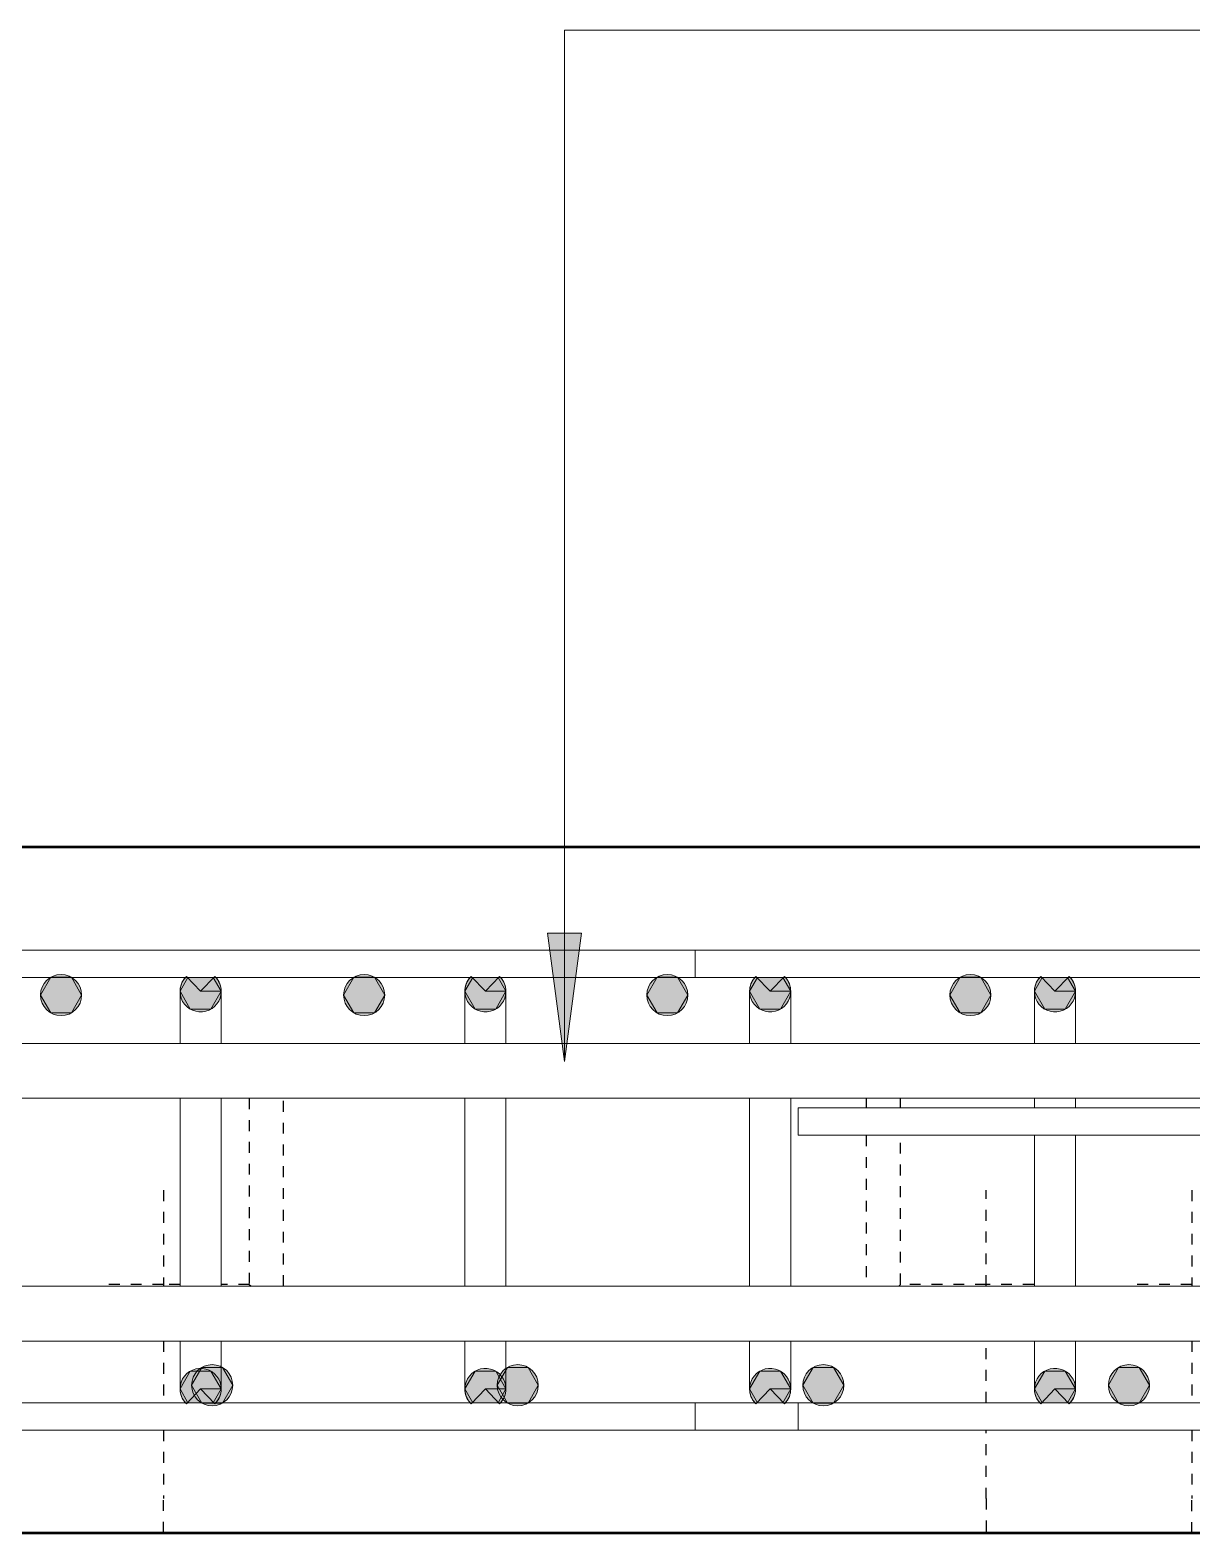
# Model space of a CAD drawing. Header units: millimetres. Extents: x -22025 to -1429, y -2879 to 29261.
# Drawn here: x -9380.5 to -9041.6, y 2511.2 to 2949.6 of the extents above; entities that cross this region are included whole.
import ezdxf

# ---------------------------------------------------------------- set-up
doc = ezdxf.new("R2010")
doc.units = ezdxf.units.MM
doc.linetypes.add('Dash', pattern=[6.36, 3.18, -3.18])
for name, color, linetype, lineweight in [('A-WALL', 113, 'Continuous', 25), ('A-WALL-HDLN', 110, 'Dash', 25), ('S-RBAR', 171, 'Continuous', 18), ('S-RBAR-IDEN', 171, 'Continuous', 9)]:
    doc.layers.add(name, color=color, linetype=linetype, lineweight=lineweight)

msp = doc.modelspace()

# ---------------------------------------------------------------- hatches: boundary and pattern name
at = {"layer": 'S-RBAR'}
h = msp.add_hatch(color=256, dxfattribs=at)
edge = h.paths.add_edge_path()
edge.add_arc((-9371.48187, 2668.09541), 6, 0, 360)
for points in [[(-9374.48187, 2662.89926), (-9368.48187, 2662.89926), (-9365.48187, 2668.09541), (-9368.48187, 2673.29157), (-9374.48187, 2673.29157), (-9377.48187, 2668.09541)], [(-9327.77645, 2664.00002), (-9324.77645, 2669.19617), (-9327.08585, 2673.19617), (-9334.46705, 2673.19617), (-9336.77645, 2669.19617), (-9333.77645, 2664.00002)], [(-9280.0533, 2662.89926), (-9277.0533, 2668.09541), (-9280.0533, 2673.29157), (-9286.0533, 2673.29157), (-9289.0533, 2668.09541), (-9286.0533, 2662.89926)], [(-9244.69137, 2664.00002), (-9241.69137, 2669.19617), (-9244.00077, 2673.19617), (-9251.38197, 2673.19617), (-9253.69137, 2669.19617), (-9250.69137, 2664.00002)], [(-9197.62472, 2662.89926), (-9191.62472, 2662.89926), (-9188.62472, 2668.09541), (-9191.62472, 2673.29157), (-9197.62472, 2673.29157), (-9200.62472, 2668.09541)], [(-9161.60629, 2664.00002), (-9158.60629, 2669.19617), (-9160.9157, 2673.19617), (-9168.29689, 2673.19617), (-9170.60629, 2669.19617), (-9167.60629, 2664.00002)], [(-9109.19615, 2662.89926), (-9103.19615, 2662.89926), (-9100.19615, 2668.09541), (-9103.19615, 2673.29157), (-9109.19615, 2673.29157), (-9112.19615, 2668.09541)], [(-9078.52122, 2664.00002), (-9075.52122, 2669.19617), (-9077.83062, 2673.19617), (-9085.21182, 2673.19617), (-9087.52122, 2669.19617), (-9084.52122, 2664.00002)], [(-9327.08585, 2549.19617), (-9324.77645, 2553.19617), (-9327.77645, 2558.39232), (-9333.77645, 2558.39232), (-9336.77645, 2553.19617), (-9334.46705, 2549.19617), (-9330.94013, 2549.19617)], [(-9324.40494, 2549.10077), (-9321.40494, 2554.29693), (-9324.40494, 2559.49308), (-9330.40494, 2559.49308), (-9333.40494, 2554.29693), (-9330.40494, 2549.10077)], [(-9244.00077, 2549.19617), (-9241.69137, 2553.19617), (-9244.69137, 2558.39232), (-9250.69137, 2558.39232), (-9253.69137, 2553.19617), (-9251.38197, 2549.19617)], [(-9235.2511, 2549.10077), (-9232.2511, 2554.29693), (-9235.2511, 2559.49308), (-9241.2511, 2559.49308), (-9244.2511, 2554.29693), (-9241.2511, 2549.10077)], [(-9160.9157, 2549.19617), (-9158.60629, 2553.19617), (-9161.60629, 2558.39232), (-9167.60629, 2558.39232), (-9170.60629, 2553.19617), (-9168.29689, 2549.19617)], [(-9146.09725, 2549.10077), (-9143.09725, 2554.29693), (-9146.09725, 2559.49308), (-9152.09725, 2559.49308), (-9155.09725, 2554.29693), (-9152.09725, 2549.10077)], [(-9077.83062, 2549.19617), (-9075.52122, 2553.19617), (-9078.52122, 2558.39232), (-9084.52122, 2558.39232), (-9087.52122, 2553.19617), (-9085.21182, 2549.19617)], [(-9056.94341, 2549.10077), (-9053.94341, 2554.29693), (-9056.94341, 2559.49308), (-9062.94341, 2559.49308), (-9065.94341, 2554.29693), (-9062.94341, 2549.10077)]]:
    msp.add_hatch(color=256, dxfattribs=at).paths.add_polyline_path(points)
h = msp.add_hatch(color=256, dxfattribs=at)
edge = h.paths.add_edge_path()
edge.add_arc((-9330.77645, 2669.19617), 6, 133.8119785, 360)
edge.add_line((-9324.77645, 2669.19617), (-9330.77645, 2669.19617))
edge.add_line((-9330.77645, 2669.19617), (-9334.93021, 2673.52586))
h = msp.add_hatch(color=256, dxfattribs=at)
edge = h.paths.add_edge_path()
edge.add_arc((-9330.77645, 2669.19617), 6, 0, 46.1880215)
edge.add_line((-9326.62268, 2673.52586), (-9330.77645, 2669.19617))
edge.add_line((-9330.77645, 2669.19617), (-9324.77645, 2669.19617))
h = msp.add_hatch(color=256, dxfattribs=at)
edge = h.paths.add_edge_path()
edge.add_arc((-9283.0533, 2668.09541), 6, 0, 360)
h = msp.add_hatch(color=256, dxfattribs=at)
edge = h.paths.add_edge_path()
edge.add_arc((-9247.69137, 2669.19617), 6, 133.8119785, 360)
edge.add_line((-9241.69137, 2669.19617), (-9247.69137, 2669.19617))
edge.add_line((-9247.69137, 2669.19617), (-9251.84514, 2673.52586))
h = msp.add_hatch(color=256, dxfattribs=at)
edge = h.paths.add_edge_path()
edge.add_arc((-9247.69137, 2669.19617), 6, 0, 46.1880215)
edge.add_line((-9243.53761, 2673.52586), (-9247.69137, 2669.19617))
edge.add_line((-9247.69137, 2669.19617), (-9241.69137, 2669.19617))
h = msp.add_hatch(color=256, dxfattribs=at)
edge = h.paths.add_edge_path()
edge.add_arc((-9194.62472, 2668.09541), 6, 0, 360)
h = msp.add_hatch(color=256, dxfattribs=at)
edge = h.paths.add_edge_path()
edge.add_arc((-9164.60629, 2669.19617), 6, 133.8119785, 360)
edge.add_line((-9158.60629, 2669.19617), (-9164.60629, 2669.19617))
edge.add_line((-9164.60629, 2669.19617), (-9168.76006, 2673.52586))
h = msp.add_hatch(color=256, dxfattribs=at)
edge = h.paths.add_edge_path()
edge.add_arc((-9164.60629, 2669.19617), 6, 0, 46.1880215)
edge.add_line((-9160.45253, 2673.52586), (-9164.60629, 2669.19617))
edge.add_line((-9164.60629, 2669.19617), (-9158.60629, 2669.19617))
h = msp.add_hatch(color=256, dxfattribs=at)
edge = h.paths.add_edge_path()
edge.add_arc((-9106.19615, 2668.09541), 6, 0, 360)
h = msp.add_hatch(color=256, dxfattribs=at)
edge = h.paths.add_edge_path()
edge.add_arc((-9081.52122, 2669.19617), 6, 133.8119785, 360)
edge.add_line((-9075.52122, 2669.19617), (-9081.52122, 2669.19617))
edge.add_line((-9081.52122, 2669.19617), (-9085.67498, 2673.52586))
h = msp.add_hatch(color=256, dxfattribs=at)
edge = h.paths.add_edge_path()
edge.add_arc((-9081.52122, 2669.19617), 6, 0, 46.1880215)
edge.add_line((-9077.36745, 2673.52586), (-9081.52122, 2669.19617))
edge.add_line((-9081.52122, 2669.19617), (-9075.52122, 2669.19617))
h = msp.add_hatch(color=256, dxfattribs=at)
edge = h.paths.add_edge_path()
edge.add_arc((-9327.40494, 2554.29693), 6, 0, 360)
h = msp.add_hatch(color=256, dxfattribs=at)
edge = h.paths.add_edge_path()
edge.add_arc((-9238.2511, 2554.29693), 6, 0, 360)
h = msp.add_hatch(color=256, dxfattribs=at)
edge = h.paths.add_edge_path()
edge.add_arc((-9149.09725, 2554.29693), 6, 0, 360)
h = msp.add_hatch(color=256, dxfattribs=at)
edge = h.paths.add_edge_path()
edge.add_arc((-9059.94341, 2554.29693), 6, 0, 360)
h = msp.add_hatch(color=256, dxfattribs=at)
edge = h.paths.add_edge_path()
edge.add_arc((-9330.77645, 2553.19617), 6, 0, 226.1880215)
edge.add_line((-9334.93021, 2548.86648), (-9330.77645, 2553.19617))
edge.add_line((-9330.77645, 2553.19617), (-9324.77645, 2553.19617))
h = msp.add_hatch(color=256, dxfattribs=at)
edge = h.paths.add_edge_path()
edge.add_arc((-9247.69137, 2553.19617), 6, 0, 226.1880215)
edge.add_line((-9251.84514, 2548.86648), (-9247.69137, 2553.19617))
edge.add_line((-9247.69137, 2553.19617), (-9241.69137, 2553.19617))
h = msp.add_hatch(color=256, dxfattribs=at)
edge = h.paths.add_edge_path()
edge.add_arc((-9164.60629, 2553.19617), 6, 0, 226.1880215)
edge.add_line((-9168.76006, 2548.86648), (-9164.60629, 2553.19617))
edge.add_line((-9164.60629, 2553.19617), (-9158.60629, 2553.19617))
h = msp.add_hatch(color=256, dxfattribs=at)
edge = h.paths.add_edge_path()
edge.add_arc((-9081.52122, 2553.19617), 6, 0, 226.1880215)
edge.add_line((-9085.67498, 2548.86648), (-9081.52122, 2553.19617))
edge.add_line((-9081.52122, 2553.19617), (-9075.52122, 2553.19617))
h = msp.add_hatch(color=256, dxfattribs=at)
edge = h.paths.add_edge_path()
edge.add_arc((-9330.77645, 2553.19617), 6, 313.8119785, 360)
edge.add_line((-9324.77645, 2553.19617), (-9330.77645, 2553.19617))
edge.add_line((-9330.77645, 2553.19617), (-9326.62268, 2548.86648))
h = msp.add_hatch(color=256, dxfattribs=at)
edge = h.paths.add_edge_path()
edge.add_arc((-9247.69137, 2553.19617), 6, 313.8119785, 360)
edge.add_line((-9241.69137, 2553.19617), (-9247.69137, 2553.19617))
edge.add_line((-9247.69137, 2553.19617), (-9243.53761, 2548.86648))
h = msp.add_hatch(color=256, dxfattribs=at)
edge = h.paths.add_edge_path()
edge.add_arc((-9164.60629, 2553.19617), 6, 313.8119785, 360)
edge.add_line((-9158.60629, 2553.19617), (-9164.60629, 2553.19617))
edge.add_line((-9164.60629, 2553.19617), (-9160.45253, 2548.86648))
h = msp.add_hatch(color=256, dxfattribs=at)
edge = h.paths.add_edge_path()
edge.add_arc((-9081.52122, 2553.19617), 6, 313.8119785, 360)
edge.add_line((-9075.52122, 2553.19617), (-9081.52122, 2553.19617))
edge.add_line((-9081.52122, 2553.19617), (-9077.36745, 2548.86648))
at = {"layer": 'S-RBAR-IDEN'}
msp.add_hatch(color=256, dxfattribs=at).paths.add_polyline_path([(-9224.59892, 2648.69311), (-9219.66195, 2686.19311), (-9229.53589, 2686.19311)])

# ---------------------------------------------------------------- linework, layer by layer
at = {"layer": 'A-WALL', "lineweight": 50}
for p, q in [((-8726.48445, 2711.19617), (-10016.47928, 2711.19617)), ((-9986.48187, 2511.19617), (-8756.48187, 2511.19617))]:
    msp.add_line(p, q, dxfattribs=at)
at = {"layer": 'A-WALL-HDLN'}
for p, q in [((-9316.5855, 2637.98444), (-9316.5855, 2583.69617)), ((-9306.5855, 2583.17265), (-9306.5855, 2637.98444)), ((-9136.5855, 2637.98444), (-9136.5855, 2635.19617)), ((-9126.5855, 2635.19617), (-9126.5855, 2637.98444)), ((-9136.5855, 2627.19617), (-9136.5855, 2583.17265)), ((-9126.5855, 2583.69617), (-9126.5855, 2627.19617)), ((-9341.6316, 2583.69617), (-9359.59592, 2583.69617)), ((-9336.77645, 2583.69617), (-9341.53939, 2583.69617)), ((-9316.5855, 2583.69617), (-9324.77645, 2583.69617)), ((-9316.5855, 2583.69617), (-9316.06198, 2583.17265)), ((-9127.10901, 2583.17265), (-9126.5855, 2583.69617)), ((-9101.63174, 2583.69617), (-9126.5855, 2583.69617)), ((-9087.70933, 2583.69617), (-9101.53925, 2583.69617)), ((-9041.6316, 2583.69617), (-9059.59592, 2583.69617)), ((-9341.5855, 2511.24578), (-9341.5855, 2521.19617)), ((-9101.5855, 2521.19617), (-9101.5855, 2511.19617)), ((-9041.5855, 2511.19617), (-9041.5855, 2521.19617))]:
    msp.add_line(p, q, dxfattribs=at)
at = {"layer": 'A-WALL-HDLN', "flags": 128}
for points in [[(-9341.5855, 2611.19617), (-9341.5855, 2611.12418), (-9341.5855, 2610.90832), (-9341.5855, 2610.54895), (-9341.5855, 2610.04663), (-9341.5855, 2609.40216), (-9341.5855, 2608.61659), (-9341.5855, 2607.69116), (-9341.5855, 2606.62736), (-9341.5855, 2605.42688), (-9341.5855, 2604.09166), (-9341.5855, 2602.62382), (-9341.5855, 2601.02571), (-9341.5855, 2599.2999), (-9341.5855, 2597.44913), (-9341.5855, 2595.47638), (-9341.5855, 2593.38479), (-9341.5855, 2591.17771), (-9341.5855, 2588.85869), (-9341.5855, 2586.43141), (-9341.5855, 2583.89977), (-9341.5855, 2583.17265)], [(-9101.5855, 2583.1991), (-9101.5855, 2585.75822), (-9101.5855, 2588.21405), (-9101.5855, 2590.56267), (-9101.5855, 2592.80032), (-9101.5855, 2594.92341), (-9101.5855, 2596.92856), (-9101.5855, 2598.81255), (-9101.5855, 2600.57237), (-9101.5855, 2602.20521), (-9101.5855, 2603.70845), (-9101.5855, 2605.07969), (-9101.5855, 2606.31673), (-9101.5855, 2607.4176), (-9101.5855, 2608.38053), (-9101.5855, 2609.20398), (-9101.5855, 2609.88665), (-9101.5855, 2610.42742), (-9101.5855, 2610.82545), (-9101.5855, 2611.08008), (-9101.5855, 2611.19092), (-9101.5855, 2611.19617)], [(-9041.5855, 2611.19617), (-9041.5855, 2611.12418), (-9041.5855, 2610.90832), (-9041.5855, 2610.54895), (-9041.5855, 2610.04663), (-9041.5855, 2609.40216), (-9041.5855, 2608.61659), (-9041.5855, 2607.69116), (-9041.5855, 2606.62736), (-9041.5855, 2605.42688), (-9041.5855, 2604.09166), (-9041.5855, 2602.62382), (-9041.5855, 2601.02571), (-9041.5855, 2599.2999), (-9041.5855, 2597.44913), (-9041.5855, 2595.47638), (-9041.5855, 2593.38479), (-9041.5855, 2591.17771), (-9041.5855, 2588.85869), (-9041.5855, 2586.43141), (-9041.5855, 2583.89977), (-9041.5855, 2583.17265)], [(-9341.5855, 2567.17265), (-9341.5855, 2566.75599), (-9341.5855, 2563.61572), (-9341.5855, 2560.40759), (-9341.5855, 2557.13673), (-9341.5855, 2553.80837), (-9341.5855, 2550.42784), (-9341.5855, 2549.19617)], [(-9101.5855, 2549.19617), (-9101.5855, 2549.50716), (-9101.5855, 2552.90085), (-9101.5855, 2556.24382), (-9101.5855, 2559.53072), (-9101.5855, 2562.7563), (-9101.5855, 2565.91538), (-9101.5855, 2567.17265)], [(-9041.5855, 2567.17265), (-9041.5855, 2566.75599), (-9041.5855, 2563.61572), (-9041.5855, 2560.40759), (-9041.5855, 2557.13673), (-9041.5855, 2553.80837), (-9041.5855, 2550.42784), (-9041.5855, 2549.19617)], [(-9341.5855, 2541.19617), (-9341.5855, 2540.02765), (-9341.5855, 2536.49321), (-9341.5855, 2532.9343), (-9341.5855, 2529.35662), (-9341.5855, 2525.76587), (-9341.5855, 2522.16782), (-9341.5855, 2521.19617)], [(-9101.5855, 2521.19617), (-9101.5855, 2524.79521), (-9101.5855, 2528.38849), (-9101.5855, 2531.97027), (-9101.5855, 2535.53481), (-9101.5855, 2539.07641), (-9101.5855, 2541.19617)], [(-9041.5855, 2541.19617), (-9041.5855, 2540.02765), (-9041.5855, 2536.49321), (-9041.5855, 2532.9343), (-9041.5855, 2529.35662), (-9041.5855, 2525.76587), (-9041.5855, 2522.16782), (-9041.5855, 2521.19617)]]:
    msp.add_lwpolyline(points, dxfattribs=at)
at = {"layer": 'S-RBAR'}
for p, q in [((-8746.48187, 2681.19617), (-9996.48187, 2681.19617)), ((-8826.48187, 2681.19617), (-9186.48187, 2681.19617)), ((-9186.48187, 2681.19617), (-9186.48187, 2673.19617)), ((-8746.48187, 2673.19617), (-9996.48187, 2673.19617)), ((-9374.48187, 2673.29157), (-9377.48187, 2668.09541)), ((-9368.48187, 2673.29157), (-9374.48187, 2673.29157)), ((-9365.48187, 2668.09541), (-9368.48187, 2673.29157)), ((-9334.46705, 2673.19617), (-9336.77645, 2669.19617)), ((-9330.77645, 2669.19617), (-9334.93021, 2673.52586)), ((-9327.08585, 2673.19617), (-9334.46705, 2673.19617)), ((-9326.62268, 2673.52586), (-9330.77645, 2669.19617)), ((-9324.77645, 2669.19617), (-9327.08585, 2673.19617)), ((-9286.0533, 2673.29157), (-9289.0533, 2668.09541)), ((-9280.0533, 2673.29157), (-9286.0533, 2673.29157)), ((-9277.0533, 2668.09541), (-9280.0533, 2673.29157)), ((-9251.38197, 2673.19617), (-9253.69137, 2669.19617)), ((-9247.69137, 2669.19617), (-9251.84514, 2673.52586)), ((-9244.00077, 2673.19617), (-9251.38197, 2673.19617)), ((-9243.53761, 2673.52586), (-9247.69137, 2669.19617)), ((-9241.69137, 2669.19617), (-9244.00077, 2673.19617)), ((-9197.62472, 2673.29157), (-9200.62472, 2668.09541)), ((-9191.62472, 2673.29157), (-9197.62472, 2673.29157)), ((-9188.62472, 2668.09541), (-9191.62472, 2673.29157)), ((-8826.48187, 2673.19617), (-9186.48187, 2673.19617)), ((-9168.29689, 2673.19617), (-9170.60629, 2669.19617)), ((-9164.60629, 2669.19617), (-9168.76006, 2673.52586)), ((-9160.9157, 2673.19617), (-9168.29689, 2673.19617)), ((-9160.45253, 2673.52586), (-9164.60629, 2669.19617)), ((-9158.60629, 2669.19617), (-9160.9157, 2673.19617)), ((-9109.19615, 2673.29157), (-9112.19615, 2668.09541)), ((-9103.19615, 2673.29157), (-9109.19615, 2673.29157)), ((-9100.19615, 2668.09541), (-9103.19615, 2673.29157)), ((-9085.21182, 2673.19617), (-9087.52122, 2669.19617)), ((-9081.52122, 2669.19617), (-9085.67498, 2673.52586)), ((-9077.83062, 2673.19617), (-9085.21182, 2673.19617)), ((-9077.36745, 2673.52586), (-9081.52122, 2669.19617)), ((-9075.52122, 2669.19617), (-9077.83062, 2673.19617)), ((-9377.48187, 2668.09541), (-9374.48187, 2662.89926)), ((-9368.48187, 2662.89926), (-9365.48187, 2668.09541)), ((-9336.77645, 2654.19617), (-9336.77645, 2669.19617)), ((-9336.77645, 2669.19617), (-9333.77645, 2664.00002)), ((-9330.77645, 2669.19617), (-9324.77645, 2669.19617)), ((-9324.77645, 2669.19617), (-9330.77645, 2669.19617)), ((-9327.77645, 2664.00002), (-9324.77645, 2669.19617)), ((-9324.77645, 2654.19617), (-9324.77645, 2669.19617)), ((-9289.0533, 2668.09541), (-9286.0533, 2662.89926)), ((-9280.0533, 2662.89926), (-9277.0533, 2668.09541)), ((-9253.69137, 2654.19617), (-9253.69137, 2669.19617)), ((-9253.69137, 2669.19617), (-9250.69137, 2664.00002)), ((-9247.69137, 2669.19617), (-9241.69137, 2669.19617)), ((-9241.69137, 2669.19617), (-9247.69137, 2669.19617)), ((-9244.69137, 2664.00002), (-9241.69137, 2669.19617)), ((-9241.69137, 2654.19617), (-9241.69137, 2669.19617)), ((-9200.62472, 2668.09541), (-9197.62472, 2662.89926)), ((-9191.62472, 2662.89926), (-9188.62472, 2668.09541)), ((-9170.60629, 2654.19617), (-9170.60629, 2669.19617)), ((-9170.60629, 2669.19617), (-9167.60629, 2664.00002)), ((-9164.60629, 2669.19617), (-9158.60629, 2669.19617)), ((-9158.60629, 2669.19617), (-9164.60629, 2669.19617)), ((-9161.60629, 2664.00002), (-9158.60629, 2669.19617)), ((-9158.60629, 2654.19617), (-9158.60629, 2669.19617)), ((-9112.19615, 2668.09541), (-9109.19615, 2662.89926)), ((-9103.19615, 2662.89926), (-9100.19615, 2668.09541)), ((-9087.52122, 2654.19617), (-9087.52122, 2669.19617)), ((-9087.52122, 2669.19617), (-9084.52122, 2664.00002)), ((-9081.52122, 2669.19617), (-9075.52122, 2669.19617)), ((-9075.52122, 2669.19617), (-9081.52122, 2669.19617)), ((-9078.52122, 2664.00002), (-9075.52122, 2669.19617)), ((-9075.52122, 2654.19617), (-9075.52122, 2669.19617)), ((-9374.48187, 2662.89926), (-9368.48187, 2662.89926)), ((-9333.77645, 2664.00002), (-9327.77645, 2664.00002)), ((-9286.0533, 2662.89926), (-9280.0533, 2662.89926)), ((-9250.69137, 2664.00002), (-9244.69137, 2664.00002)), ((-9197.62472, 2662.89926), (-9191.62472, 2662.89926)), ((-9167.60629, 2664.00002), (-9161.60629, 2664.00002)), ((-9109.19615, 2662.89926), (-9103.19615, 2662.89926)), ((-9084.52122, 2664.00002), (-9078.52122, 2664.00002)), ((-8858.18144, 2653.98444), (-9884.68315, 2653.98444)), ((-8858.18144, 2637.98444), (-9884.68315, 2637.98444)), ((-9336.77645, 2583.19617), (-9336.77645, 2637.98444)), ((-9324.77645, 2583.19617), (-9324.77645, 2637.98444)), ((-9253.69137, 2583.19617), (-9253.69137, 2637.98444)), ((-9241.69137, 2583.19617), (-9241.69137, 2637.98444)), ((-9170.60629, 2583.19617), (-9170.60629, 2637.98444)), ((-9158.60629, 2583.19617), (-9158.60629, 2637.98444)), ((-8740.48187, 2635.19617), (-9156.48187, 2635.19617)), ((-9156.48187, 2635.19617), (-9156.48187, 2627.19617)), ((-9087.52122, 2635.19617), (-9087.52122, 2637.98444)), ((-9075.52122, 2635.19617), (-9075.52122, 2637.98444)), ((-8740.48187, 2627.19617), (-9156.48187, 2627.19617)), ((-9087.52122, 2583.19617), (-9087.52122, 2627.19617)), ((-9075.52122, 2583.19617), (-9075.52122, 2627.19617)), ((-8858.18144, 2583.17265), (-9884.68315, 2583.17265)), ((-8858.18144, 2567.17265), (-9884.68315, 2567.17265)), ((-9336.77645, 2553.19617), (-9336.77645, 2567.08999)), ((-9324.77645, 2553.19617), (-9324.77645, 2567.08999)), ((-9253.69137, 2553.19617), (-9253.69137, 2567.08999)), ((-9241.69137, 2553.19617), (-9241.69137, 2567.08999)), ((-9170.60629, 2553.19617), (-9170.60629, 2567.08999)), ((-9158.60629, 2553.19617), (-9158.60629, 2567.08999)), ((-9087.52122, 2553.19617), (-9087.52122, 2567.08999)), ((-9075.52122, 2553.19617), (-9075.52122, 2567.08999)), ((-9333.77645, 2558.39232), (-9336.77645, 2553.19617)), ((-9327.77645, 2558.39232), (-9333.77645, 2558.39232)), ((-9330.40494, 2559.49308), (-9333.40494, 2554.29693)), ((-9324.40494, 2559.49308), (-9330.40494, 2559.49308)), ((-9324.77645, 2553.19617), (-9327.77645, 2558.39232)), ((-9321.40494, 2554.29693), (-9324.40494, 2559.49308)), ((-9250.69137, 2558.39232), (-9253.69137, 2553.19617)), ((-9244.69137, 2558.39232), (-9250.69137, 2558.39232)), ((-9241.69137, 2553.19617), (-9244.69137, 2558.39232)), ((-9241.2511, 2559.49308), (-9244.2511, 2554.29693)), ((-9235.2511, 2559.49308), (-9241.2511, 2559.49308)), ((-9232.2511, 2554.29693), (-9235.2511, 2559.49308)), ((-9167.60629, 2558.39232), (-9170.60629, 2553.19617)), ((-9161.60629, 2558.39232), (-9167.60629, 2558.39232)), ((-9158.60629, 2553.19617), (-9161.60629, 2558.39232)), ((-9152.09725, 2559.49308), (-9155.09725, 2554.29693)), ((-9146.09725, 2559.49308), (-9152.09725, 2559.49308)), ((-9143.09725, 2554.29693), (-9146.09725, 2559.49308)), ((-9084.52122, 2558.39232), (-9087.52122, 2553.19617)), ((-9078.52122, 2558.39232), (-9084.52122, 2558.39232)), ((-9075.52122, 2553.19617), (-9078.52122, 2558.39232)), ((-9062.94341, 2559.49308), (-9065.94341, 2554.29693)), ((-9056.94341, 2559.49308), (-9062.94341, 2559.49308)), ((-9053.94341, 2554.29693), (-9056.94341, 2559.49308)), ((-9336.77645, 2553.19617), (-9334.46705, 2549.19617)), ((-9334.93021, 2548.86648), (-9330.77645, 2553.19617)), ((-9333.40494, 2554.29693), (-9330.40494, 2549.10077)), ((-9330.77645, 2553.19617), (-9324.77645, 2553.19617)), ((-9324.77645, 2553.19617), (-9330.77645, 2553.19617)), ((-9330.77645, 2553.19617), (-9326.62268, 2548.86648)), ((-9327.08585, 2549.19617), (-9324.77645, 2553.19617)), ((-9324.40494, 2549.10077), (-9321.40494, 2554.29693)), ((-9253.69137, 2553.19617), (-9251.38197, 2549.19617)), ((-9251.84514, 2548.86648), (-9247.69137, 2553.19617)), ((-9247.69137, 2553.19617), (-9241.69137, 2553.19617)), ((-9241.69137, 2553.19617), (-9247.69137, 2553.19617)), ((-9247.69137, 2553.19617), (-9243.53761, 2548.86648)), ((-9244.2511, 2554.29693), (-9241.2511, 2549.10077)), ((-9244.00077, 2549.19617), (-9241.69137, 2553.19617)), ((-9235.2511, 2549.10077), (-9232.2511, 2554.29693)), ((-9170.60629, 2553.19617), (-9168.29689, 2549.19617)), ((-9168.76006, 2548.86648), (-9164.60629, 2553.19617)), ((-9164.60629, 2553.19617), (-9158.60629, 2553.19617)), ((-9158.60629, 2553.19617), (-9164.60629, 2553.19617)), ((-9164.60629, 2553.19617), (-9160.45253, 2548.86648)), ((-9160.9157, 2549.19617), (-9158.60629, 2553.19617)), ((-9155.09725, 2554.29693), (-9152.09725, 2549.10077)), ((-9146.09725, 2549.10077), (-9143.09725, 2554.29693)), ((-9087.52122, 2553.19617), (-9085.21182, 2549.19617)), ((-9085.67498, 2548.86648), (-9081.52122, 2553.19617)), ((-9081.52122, 2553.19617), (-9075.52122, 2553.19617)), ((-9075.52122, 2553.19617), (-9081.52122, 2553.19617)), ((-9081.52122, 2553.19617), (-9077.36745, 2548.86648)), ((-9077.83062, 2549.19617), (-9075.52122, 2553.19617)), ((-9065.94341, 2554.29693), (-9062.94341, 2549.10077)), ((-9056.94341, 2549.10077), (-9053.94341, 2554.29693)), ((-8786.48187, 2549.19617), (-9960.29648, 2549.19617)), ((-9334.46705, 2549.19617), (-9330.94013, 2549.19617)), ((-9330.94013, 2549.19617), (-9327.08585, 2549.19617)), ((-9330.40494, 2549.10077), (-9324.40494, 2549.10077)), ((-9251.38197, 2549.19617), (-9244.00077, 2549.19617)), ((-9241.2511, 2549.10077), (-9235.2511, 2549.10077)), ((-9186.48187, 2549.19617), (-8826.48187, 2549.19617)), ((-9186.48187, 2541.19617), (-9186.48187, 2549.19617)), ((-9168.29689, 2549.19617), (-9160.9157, 2549.19617)), ((-9156.48187, 2549.19617), (-8740.48187, 2549.19617)), ((-9156.48187, 2541.19617), (-9156.48187, 2549.19617)), ((-9152.09725, 2549.10077), (-9146.09725, 2549.10077)), ((-9085.21182, 2549.19617), (-9077.83062, 2549.19617)), ((-9062.94341, 2549.10077), (-9056.94341, 2549.10077)), ((-8786.48187, 2541.19617), (-9960.29648, 2541.19617)), ((-9186.48187, 2541.19617), (-8826.48187, 2541.19617)), ((-9156.48187, 2541.19617), (-8740.48187, 2541.19617))]:
    msp.add_line(p, q, dxfattribs=at)
for centre in [(-9371.48187, 2668.09541), (-9283.0533, 2668.09541), (-9194.62472, 2668.09541), (-9106.19615, 2668.09541), (-9327.40494, 2554.29693), (-9238.2511, 2554.29693), (-9149.09725, 2554.29693), (-9059.94341, 2554.29693)]:
    msp.add_circle(centre, 6, dxfattribs=at)
for centre, start, end in [((-9330.77645, 2669.19617), 133.8119785, 0), ((-9330.77645, 2669.19617), 137.9289322, 180), ((-9330.77645, 2669.19617), 0, 46.1880215), ((-9330.77645, 2669.19617), 360, 42.0710678), ((-9247.69137, 2669.19617), 133.8119785, 0), ((-9247.69137, 2669.19617), 137.9289322, 180), ((-9247.69137, 2669.19617), 0, 46.1880215), ((-9247.69137, 2669.19617), 0, 42.0710678), ((-9164.60629, 2669.19617), 133.8119785, 0), ((-9164.60629, 2669.19617), 137.9289322, 180), ((-9164.60629, 2669.19617), 0, 46.1880215), ((-9164.60629, 2669.19617), 0, 42.0710678), ((-9081.52122, 2669.19617), 133.8119785, 0), ((-9081.52122, 2669.19617), 137.9289322, 180), ((-9081.52122, 2669.19617), 0, 46.1880215), ((-9081.52122, 2669.19617), 0, 42.0710678), ((-9330.77645, 2553.19617), 0, 226.1880215), ((-9247.69137, 2553.19617), 0, 226.1880215), ((-9164.60629, 2553.19617), 0, 226.1880215), ((-9081.52122, 2553.19617), 0, 226.1880215), ((-9330.77645, 2553.19617), 180, 222.0710678), ((-9330.77645, 2553.19617), 313.8119785, 0), ((-9330.77645, 2553.19617), 317.9289322, 0), ((-9247.69137, 2553.19617), 180, 222.0710678), ((-9247.69137, 2553.19617), 313.8119785, 0), ((-9247.69137, 2553.19617), 317.9289322, 360), ((-9164.60629, 2553.19617), 180, 222.0710678), ((-9164.60629, 2553.19617), 313.8119785, 0), ((-9164.60629, 2553.19617), 317.9289322, 360), ((-9081.52122, 2553.19617), 180, 222.0710678), ((-9081.52122, 2553.19617), 313.8119785, 0), ((-9081.52122, 2553.19617), 317.9289322, 360)]:
    msp.add_arc(centre, 6, start, end, dxfattribs=at)
at = {"layer": 'S-RBAR-IDEN'}
for p, q in [((-9224.59892, 2949.60051), (-8606.45373, 2949.60051)), ((-9224.59892, 2648.69311), (-9224.59892, 2949.60051)), ((-9219.66195, 2686.19311), (-9229.53589, 2686.19311)), ((-9229.53589, 2686.19311), (-9224.59892, 2648.69311)), ((-9224.59892, 2648.69311), (-9219.66195, 2686.19311))]:
    msp.add_line(p, q, dxfattribs=at)

doc.saveas('drawing.dxf')
